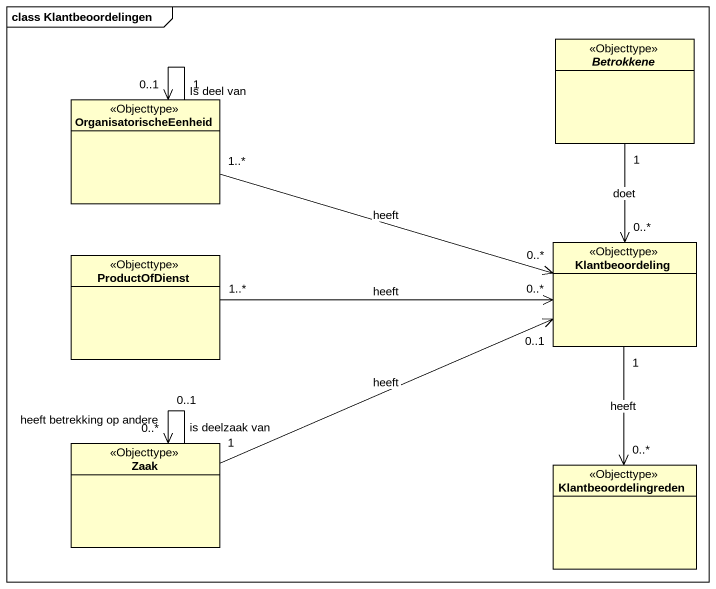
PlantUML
@startuml
mainframe class Klantbeoordelingen
hide circle
hide empty members
abstract class Betrokkene <<Objecttype>>
class OrganisatorischeEenheid <<Objecttype>>
class ProductOfDienst <<Objecttype>>
class Klantbeoordeling <<Objecttype>>
class Zaak <<Objecttype>>
class Klantbeoordelingreden <<Objecttype>>
Betrokkene "1" --> "0..*" Klantbeoordeling : doet
OrganisatorischeEenheid "1" --> "0..1" OrganisatorischeEenheid : Is deel van
OrganisatorischeEenheid "1..*" -right-> "0..*" Klantbeoordeling : heeft
ProductOfDienst "1..*" -right-> "0..*" Klantbeoordeling : heeft
Klantbeoordeling "1" --> "0..*" Klantbeoordelingreden : heeft
Zaak "1" -right-> "0..1" Klantbeoordeling : heeft
Zaak --> "0..*" Zaak : heeft betrekking op andere
Zaak --> "0..1" Zaak : is deelzaak van
@enduml
